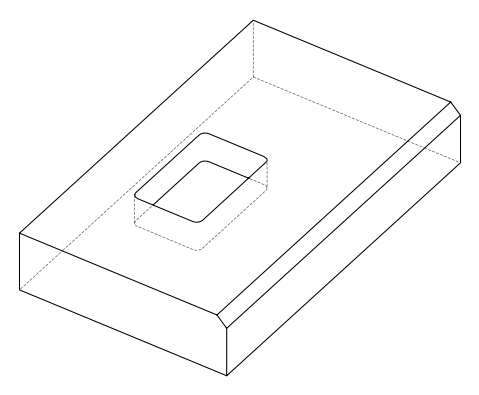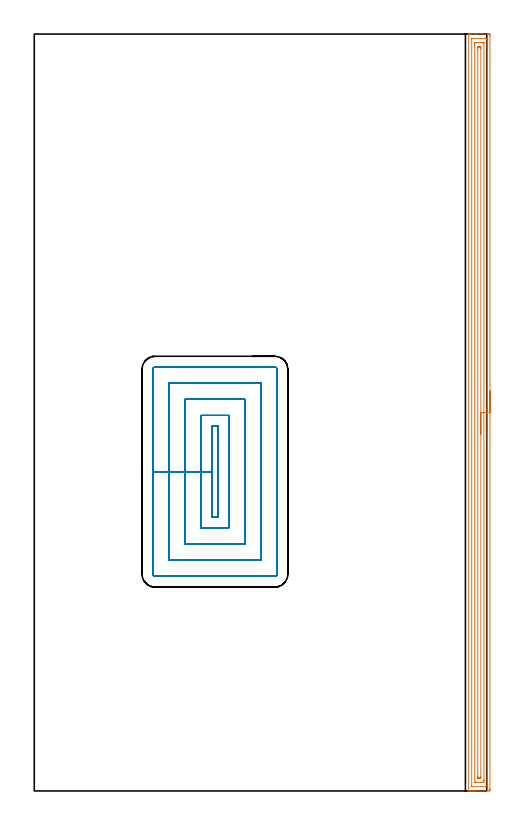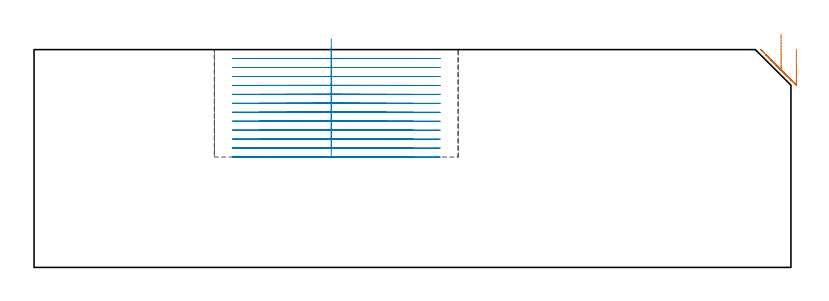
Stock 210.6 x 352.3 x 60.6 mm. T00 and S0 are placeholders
(PLAN: 2 operations, 1 tool changes, 36.5 min)
(1 AREA_MILL | FG_CHAMFER_SURFACE | UGT0205_001 | 11.49 min | 17267 mm3)
(2 MILL_RECTANGULAR_POCKET | POCKET_RECTANGULAR_STRAIGHT | NXT0201_013 | Follow Part, ap 2.5, ae 75% | 25.03 min | 216853 mm3)
(TOOL UGT0205_001 | Chamfer Mill 20 x 3 x 45 deg. | D20 FL50 Z2)
(TOOL NXT0201_013 | ENDMILL 10mm | D10 FL30 Z4)
(OP 1 AREA_MILL)
G17 G21 G94 G90
T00 M6
G54
G17 G0 G90 X212.1 Y186.15 S1061 M3
G43 Z70.6 H0
Z60.7
G94 G1 Y186.112 Z59.828 F250.
Y185.998 Z58.963
Y185.809 Z58.112
Y185.547 Z57.28
Y185.213 Z56.474
Y184.81 Z55.7
Y184.342 Z54.964
Y183.81 Z54.272
Y183.221 Z53.629
Y182.578 Z53.04
Y181.886 Z52.508
Y181.15 Z52.04
Y180.376 Z51.637
Y179.57 Z51.303
Y178.738 Z51.041
Y177.886 Z50.852
Y177.022 Z50.738
Y176.15 Z50.7
Y0.988
X212.099 Y0.617 Z50.701
X212.095 Y0.1 Z50.703
X212.092 Y0.008 Z50.706
X211.581 Y0. Z51.216
X205.378 Z57.417
X204.83 Z57.967
X204.491 Z58.305
X203.943 Z58.853
X203.605 Z59.19
X202.928 Z59.871
X202.596 Z60.203
X202.229 Z60.562
X202.203 Y0.009 Z60.588
X202.2 Y0.171 Z60.6
Y352.129
X202.203 Y352.291 Z60.588
X202.229 Y352.3 Z60.562
X202.596 Z60.203
X202.928 Z59.871
X203.605 Z59.19
X204.83 Z57.967
X205.378 Z57.417
X205.99 Z56.805
X211.307 Z51.49
X211.581 Y352.297 Z51.216
X212.092 Y352.292 Z50.706
X212.095 Y352.2 Z50.703
X212.099 Y351.683 Z50.701
X212.1 Y351.16 Z50.7
Y176.15
X210.686 Z52.114
X210.685 Y2.183 Z52.115
X210.684 Y2.072 Z52.116
X210.681 Y2.019 Z52.119
X210.68 Y2.012 Z52.12
X210.663 Y2.009 Z52.137
X210.61 Y2.005 Z52.19
X210.209 Y2. Z52.591
X204.005 Z58.795
X203.751 Y2.003 Z59.049
X203.642 Y2.008 Z59.158
X203.625 Y2.01 Z59.175
X203.621 Y2.024 Z59.179
X203.618 Y2.075 Z59.182
X203.615 Y2.181 Z59.185
X203.614 Y2.395 Z59.186
X203.615 Y350.117 Z59.185
X203.616 Y350.228 Z59.184
X203.619 Y350.281 Z59.181
X203.62 Y350.288 Z59.18
X203.637 Y350.291 Z59.163
X203.69 Y350.295 Z59.11
X204.091 Y350.3 Z58.709
X210.295 Z52.505
X210.549 Y350.297 Z52.251
X210.658 Y350.292 Z52.142
X210.676 Y350.29 Z52.124
X210.679 Y350.276 Z52.121
X210.682 Y350.225 Z52.118
X210.685 Y350.119 Z52.115
X210.686 Y349.905 Z52.114
Y176.15
X209.272 Z53.528
X209.271 Y5.084 Z53.529
X209.27 Y4.733 Z53.53
X209.267 Y4.19 Z53.533
X209.265 Y4.024 Z53.535
X209.104 Y4.008 Z53.696
X208.923 Y4.004 Z53.877
X208.225 Y4. Z54.575
X208.036 Z54.764
X205.566 Z57.234
X205.378 Y4.001 Z57.422
X205.189 Y4.005 Z57.611
X205.063 Y4.01 Z57.737
X205.034 Y4.015 Z57.766
X205.033 Y4.032 Z57.767
X205.031 Y4.073 Z57.769
X205.029 Y4.19 Z57.771
Y347.216
X205.03 Y347.567 Z57.77
X205.033 Y348.11 Z57.767
X205.035 Y348.276 Z57.765
X205.196 Y348.292 Z57.604
X205.378 Y348.296 Z57.422
X206.075 Y348.3 Z56.725
X206.264 Z56.536
X208.734 Z54.066
X208.923 Y348.299 Z53.877
X209.111 Y348.295 Z53.689
X209.237 Y348.29 Z53.563
X209.266 Y348.285 Z53.534
X209.267 Y348.268 Z53.533
X209.27 Y348.227 Z53.53
X209.271 Y348.11 Z53.529
X209.272 Y176.15 Z53.528
X207.857 Z54.943
Y6.87
X207.853 Y6.161 Z54.947
X207.85 Y6.057 Z54.95
X207.845 Y6.01 Z54.955
X207.797 Y6.008 Z55.003
X207.582 Y6.004 Z55.218
X207.15 Y6. Z55.65
X207.127 Z55.673
X206.712 Y6.004 Z56.088
X206.504 Y6.008 Z56.296
X206.457 Y6.01 Z56.343
X206.45 Y6.04 Z56.35
X206.448 Y6.104 Z56.352
X206.443 Y6.689 Z56.357
Y6.87
Y345.43
X206.447 Y346.139 Z56.353
X206.45 Y346.243 Z56.35
X206.455 Y346.29 Z56.345
X206.503 Y346.292 Z56.297
X206.718 Y346.296 Z56.082
X207.15 Y346.3 Z55.65
X207.173 Z55.627
X207.588 Y346.296 Z55.212
X207.796 Y346.292 Z55.004
X207.843 Y346.29 Z54.957
X207.85 Y346.26 Z54.95
X207.852 Y346.196 Z54.948
X207.857 Y345.611 Z54.943
Y345.43
Y176.15
Y175.278 Z54.981
Y174.414 Z55.095
Y173.562 Z55.283
Y172.73 Z55.546
Y171.924 Z55.88
Y171.15 Z56.282
Y170.414 Z56.751
Y169.722 Z57.282
Y169.079 Z57.872
Y168.49 Z58.515
Y167.958 Z59.207
Y167.49 Z59.943
Y167.087 Z60.716
Y166.753 Z61.522
Y166.491 Z62.354
Y166.302 Z63.206
Y166.188 Z64.071
Y166.15 Z64.943
G0 Z70.6
M5
M2
(OP 2 MILL_RECTANGULAR_POCKET)
G17 G21 G94 G90
T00 M6
G54
G17 G0 G90 X82.7 Y169.095 S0 M3
G43 Z70.6 H0
Z63.6
G94 G1 Y148.6 Z58.108 F250.
Y127.4 F500.
X85.5
Y169.8
X82.7
Y148.6
X77.7
Y122.4
X90.5
Y174.8
X77.7
Y148.6
X70.2
Y114.9
X98.
Y182.3
X70.2
Y148.6
X62.7
Y107.4
X105.5
Y189.8
X62.7
Y148.6
X55.2
Y100.9
G3 X56.2 Y99.9 R1.
G1 X112.
G3 X113. Y100.9 R1.
G1 Y196.3
G3 X112. Y197.3 R1.
G1 X56.2
G3 X55.2 Y196.3 R1.
G1 Y148.6
Y147.6
G0 X82.7 Y169.095 Z61.108
G1 Y148.6 Z55.617 F250.
Y127.4 F500.
X85.5
Y169.8
X82.7
Y148.6
X77.7
Y122.4
X90.5
Y174.8
X77.7
Y148.6
X70.2
Y114.9
X98.
Y182.3
X70.2
Y148.6
X62.7
Y107.4
X105.5
Y189.8
X62.7
Y148.6
X55.2
Y100.9
G3 X56.2 Y99.9 R1.
G1 X112.
G3 X113. Y100.9 R1.
G1 Y196.3
G3 X112. Y197.3 R1.
G1 X56.2
G3 X55.2 Y196.3 R1.
G1 Y148.6
Y147.6
G0 X82.7 Y169.095 Z58.617
G1 Y148.6 Z53.125 F250.
Y127.4 F500.
X85.5
Y169.8
X82.7
Y148.6
X77.7
Y122.4
X90.5
Y174.8
X77.7
Y148.6
X70.2
Y114.9
X98.
Y182.3
X70.2
Y148.6
X62.7
Y107.4
X105.5
Y189.8
X62.7
Y148.6
X55.2
Y100.9
G3 X56.2 Y99.9 R1.
G1 X112.
G3 X113. Y100.9 R1.
G1 Y196.3
G3 X112. Y197.3 R1.
G1 X56.2
G3 X55.2 Y196.3 R1.
G1 Y148.6
Y147.6
G0 X82.7 Y169.095 Z56.125
G1 Y148.6 Z50.633 F250.
Y127.4 F500.
X85.5
Y169.8
X82.7
Y148.6
X77.7
Y122.4
X90.5
Y174.8
X77.7
Y148.6
X70.2
Y114.9
X98.
Y182.3
X70.2
Y148.6
X62.7
Y107.4
X105.5
Y189.8
X62.7
Y148.6
X55.2
Y100.9
G3 X56.2 Y99.9 R1.
G1 X112.
G3 X113. Y100.9 R1.
G1 Y196.3
G3 X112. Y197.3 R1.
G1 X56.2
G3 X55.2 Y196.3 R1.
G1 Y148.6
Y147.6
G0 X82.7 Y169.095 Z53.633
G1 Y148.6 Z48.142 F250.
Y127.4 F500.
X85.5
Y169.8
X82.7
Y148.6
X77.7
Y122.4
X90.5
Y174.8
X77.7
Y148.6
X70.2
Y114.9
X98.
Y182.3
X70.2
Y148.6
X62.7
Y107.4
X105.5
Y189.8
X62.7
Y148.6
X55.2
Y100.9
G3 X56.2 Y99.9 R1.
G1 X112.
G3 X113. Y100.9 R1.
G1 Y196.3
G3 X112. Y197.3 R1.
G1 X56.2
G3 X55.2 Y196.3 R1.
G1 Y148.6
Y147.6
G0 X82.7 Y169.095 Z51.142
G1 Y148.6 Z45.65 F250.
Y127.4 F500.
X85.5
Y169.8
X82.7
Y148.6
X77.7
Y122.4
X90.5
Y174.8
X77.7
Y148.6
X70.2
Y114.9
X98.
Y182.3
X70.2
Y148.6
X62.7
Y107.4
X105.5
Y189.8
X62.7
Y148.6
X55.2
Y100.9
G3 X56.2 Y99.9 R1.
G1 X112.
G3 X113. Y100.9 R1.
G1 Y196.3
G3 X112. Y197.3 R1.
G1 X56.2
G3 X55.2 Y196.3 R1.
G1 Y148.6
Y147.6
G0 X82.7 Y169.095 Z48.65
G1 Y148.6 Z43.158 F250.
Y127.4 F500.
X85.5
Y169.8
X82.7
Y148.6
X77.7
Y122.4
X90.5
Y174.8
X77.7
Y148.6
X70.2
Y114.9
X98.
Y182.3
X70.2
Y148.6
X62.7
Y107.4
X105.5
Y189.8
X62.7
Y148.6
X55.2
Y100.9
G3 X56.2 Y99.9 R1.
G1 X112.
G3 X113. Y100.9 R1.
G1 Y196.3
G3 X112. Y197.3 R1.
G1 X56.2
G3 X55.2 Y196.3 R1.
G1 Y148.6
Y147.6
G0 X82.7 Y169.095 Z46.158
G1 Y148.6 Z40.667 F250.
Y127.4 F500.
X85.5
Y169.8
X82.7
Y148.6
X77.7
Y122.4
X90.5
Y174.8
X77.7
Y148.6
X70.2
Y114.9
X98.
Y182.3
X70.2
Y148.6
X62.7
Y107.4
X105.5
Y189.8
X62.7
Y148.6
X55.2
Y100.9
G3 X56.2 Y99.9 R1.
G1 X112.
G3 X113. Y100.9 R1.
G1 Y196.3
G3 X112. Y197.3 R1.
G1 X56.2
G3 X55.2 Y196.3 R1.
G1 Y148.6
Y147.6
G0 X82.7 Y169.095 Z43.667
G1 Y148.6 Z38.175 F250.
Y127.4 F500.
X85.5
Y169.8
X82.7
Y148.6
X77.7
Y122.4
X90.5
Y174.8
X77.7
Y148.6
X70.2
Y114.9
X98.
Y182.3
X70.2
Y148.6
X62.7
Y107.4
X105.5
Y189.8
X62.7
Y148.6
X55.2
Y100.9
G3 X56.2 Y99.9 R1.
G1 X112.
G3 X113. Y100.9 R1.
G1 Y196.3
G3 X112. Y197.3 R1.
G1 X56.2
G3 X55.2 Y196.3 R1.
G1 Y148.6
Y147.6
G0 X82.7 Y169.095 Z41.175
G1 Y148.6 Z35.683 F250.
Y127.4 F500.
X85.5
Y169.8
X82.7
Y148.6
X77.7
Y122.4
X90.5
Y174.8
X77.7
Y148.6
X70.2
Y114.9
X98.
Y182.3
X70.2
Y148.6
X62.7
Y107.4
X105.5
Y189.8
X62.7
Y148.6
X55.2
Y100.9
G3 X56.2 Y99.9 R1.
G1 X112.
G3 X113. Y100.9 R1.
G1 Y196.3
G3 X112. Y197.3 R1.
G1 X56.2
G3 X55.2 Y196.3 R1.
G1 Y148.6
Y147.6
G0 X82.7 Y169.095 Z38.683
G1 Y148.6 Z33.192 F250.
Y127.4 F500.
X85.5
Y169.8
X82.7
Y148.6
X77.7
Y122.4
X90.5
Y174.8
X77.7
Y148.6
X70.2
Y114.9
X98.
Y182.3
X70.2
Y148.6
X62.7
Y107.4
X105.5
Y189.8
X62.7
Y148.6
X55.2
Y100.9
G3 X56.2 Y99.9 R1.
G1 X112.
G3 X113. Y100.9 R1.
G1 Y196.3
G3 X112. Y197.3 R1.
G1 X56.2
G3 X55.2 Y196.3 R1.
G1 Y148.6
Y147.6
G0 X82.7 Y169.095 Z36.192
G1 Y148.6 Z30.7 F250.
Y127.4 F500.
X85.5
Y169.8
X82.7
Y148.6
X77.7
Y122.4
X90.5
Y174.8
X77.7
Y148.6
X70.2
Y114.9
X98.
Y182.3
X70.2
Y148.6
X62.7
Y107.4
X105.5
Y189.8
X62.7
Y148.6
X55.2
Y100.9
G3 X56.2 Y99.9 R1.
G1 X112.
G3 X113. Y100.9 R1.
G1 Y196.3
G3 X112. Y197.3 R1.
G1 X56.2
G3 X55.2 Y196.3 R1.
G1 Y148.6
Y147.6
G0 Z70.6
M5
M2
